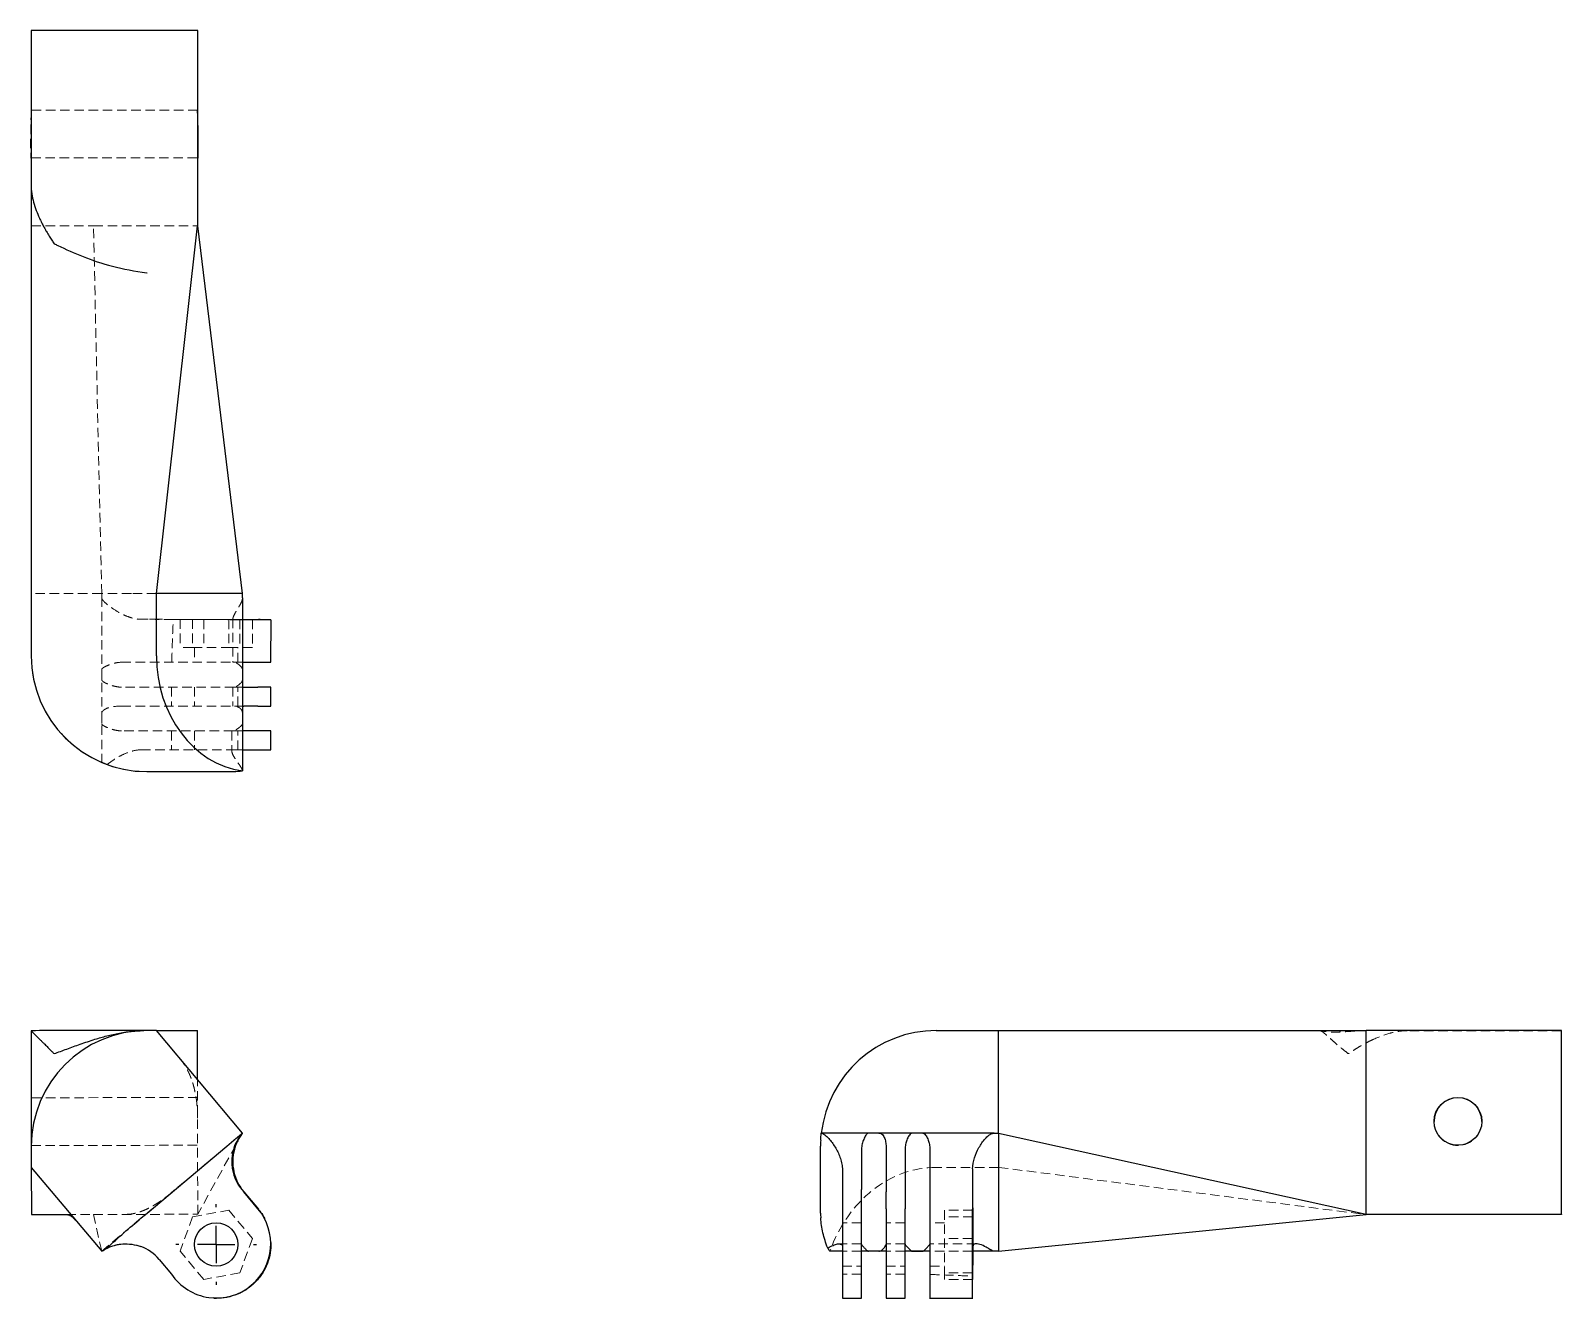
# Model space of a CAD drawing. Header units: millimetres. Extents: x 68 to 273, y 38 to 208.
import ezdxf

# ---------------------------------------------------------------- set-up
doc = ezdxf.new("R2010")
doc.units = ezdxf.units.MM
doc.linetypes.add('HIDDEN', pattern=[1.905, 1.27, -0.635])
doc.layers.add('10', color=7, linetype='Continuous')

# ---------------------------------------------------------------- blocks, each defined once
blk = doc.blocks.new('SW_CENTERMARKSYMBOL_0')
at = {"layer": '10', "color": 0}
for p, q in [((0, 5), (0, 5.41)), ((0, 0), (0, 2.5)), ((-5, 0), (-5.41, 0)), ((0, 0), (-2.5, 0)), ((0, 0), (0, -2.5)), ((0, 0), (2.5, 0)), ((5, 0), (5.41, 0)), ((0, -5), (0, -5.41))]:
    blk.add_line(p, q, dxfattribs=at)

msp = doc.modelspace()

# ---------------------------------------------------------------- linework, layer by layer
at = {"color": 7, "linetype": 'Continuous', "lineweight": 25}
for p, q in [((67.91, 208), (67.91, 187.33)), ((90.21, 208), (67.91, 208)), ((90.21, 208), (90.21, 181.83)), ((90.24, 208), (90.21, 208)), ((90.24, 181.83), (90.24, 208)), ((84.7, 132.58), (90.21, 181.83)), ((90.24, 181.83), (90.21, 181.83)), ((96.24, 132.58), (90.24, 181.83)), ((67.93, 175.52), (67.93, 124.23)), ((84.7, 124.23), (84.7, 132.58)), ((96.24, 132.58), (84.7, 132.58)), ((96.24, 132), (96.24, 132.58)), ((96.24, 131.95), (96.24, 122.4)), ((96.24, 129.09), (96.43, 129.09)), ((96.43, 129.09), (98.39, 129.08)), ((100.05, 123.37), (100.09, 129.07)), ((96.24, 123.37), (96.41, 123.37)), ((96.41, 123.37), (98.36, 123.37)), ((96.24, 122.4), (96.24, 121.01)), ((96.24, 121.01), (96.24, 116.54)), ((96.24, 120.04), (96.42, 120.04)), ((96.42, 120.04), (98.32, 120.04)), ((100.03, 120.04), (98.32, 120.04)), ((100.03, 117.5), (100.03, 120.04)), ((96.24, 117.5), (96.42, 117.5)), ((98.32, 117.5), (96.42, 117.5)), ((98.32, 117.5), (100.03, 117.5)), ((96.24, 116.54), (96.24, 115.15)), ((96.24, 115.15), (96.24, 108.81)), ((98.33, 114.18), (96.24, 114.18)), ((100.03, 114.18), (98.33, 114.18)), ((100.03, 111.64), (100.03, 114.18)), ((96.24, 111.64), (98.33, 111.64)), ((98.33, 111.64), (100.03, 111.64)), ((83.44, 108.72), (94.15, 108.72)), ((84.7, 74.04), (83.42, 74.03)), ((96.24, 60.29), (84.7, 74.04)), ((84.7, 74.04), (90.21, 74.04)), ((90.22, 67.46), (90.21, 74.04)), ((189.23, 74.04), (197.58, 74.04)), ((197.58, 60.29), (197.58, 74.04)), ((197.58, 74.04), (246.83, 74.04)), ((246.83, 49.41), (246.83, 74.04)), ((273, 74.04), (246.83, 74.04)), ((273, 49.41), (273, 74.04)), ((180.15, 60.29), (173.81, 60.29)), ((181.54, 60.29), (180.15, 60.29)), ((186.01, 60.29), (181.54, 60.29)), ((187.4, 60.29), (186.01, 60.29)), ((196.95, 60.29), (187.4, 60.29)), ((197, 60.29), (197.58, 60.29)), ((197.58, 60.29), (246.83, 49.41)), ((197.58, 60.29), (197.58, 47.8)), ((67.93, 58.5), (67.94, 55.7)), ((83.46, 49.57), (94.15, 58.54)), ((94.15, 58.54), (95.08, 59.32)), ((173.72, 49.57), (173.72, 58.54)), ((179.18, 57.99), (179.18, 52.72)), ((182.5, 58.12), (182.5, 52.41)), ((185.04, 58.12), (185.04, 52.41)), ((67.94, 55.7), (77.37, 44.46)), ((67.94, 55.7), (67.95, 49.38)), ((194.1, 55.5), (194.13, 45.09)), ((176.64, 55.37), (176.64, 52.72)), ((96.16, 52.72), (98.33, 50.13)), ((98.32, 50.14), (96.42, 52.41)), ((96.43, 52.43), (98.39, 50.1)), ((176.64, 52.72), (176.64, 50.13)), ((179.18, 50.13), (179.18, 52.72)), ((182.5, 50.14), (182.5, 52.41)), ((185.04, 52.41), (185.04, 50.14)), ((188.37, 52.41), (188.37, 50.1)), ((194.09, 52.43), (194.08, 50.1)), ((67.95, 49.38), (72.62, 49.38)), ((82.68, 48.92), (83.46, 49.57)), ((176.64, 50.13), (176.64, 39.89)), ((179.18, 39.89), (179.18, 50.13)), ((182.5, 50.14), (182.5, 39.89)), ((185.04, 39.89), (185.04, 50.14)), ((194.07, 46.17), (194.09, 49.95)), ((194.09, 49.95), (194.11, 49.09)), ((197.58, 44.46), (246.83, 49.39)), ((246.77, 49.38), (246.83, 49.38)), ((246.83, 49.39), (246.83, 49.41)), ((246.83, 49.41), (273, 49.41)), ((246.83, 49.38), (246.83, 49.39)), ((273, 49.38), (246.83, 49.38)), ((273, 49.41), (273, 49.38)), ((194.11, 49.09), (194.09, 49.09)), ((194.11, 44.46), (194.11, 49.09)), ((194.07, 41.55), (194.07, 46.17)), ((85.07, 43.37), (86.73, 41.38)), ((176.64, 44.46), (174.96, 44.46)), ((182.5, 44.46), (179.18, 44.46)), ((181.54, 44.46), (180.15, 44.46)), ((188.37, 44.46), (185.04, 44.46)), ((186.01, 44.46), (187.4, 44.46)), ((194.11, 44.46), (194.07, 44.46)), ((194.11, 44.46), (194.09, 40.69)), ((194.11, 41.11), (194.12, 43.37)), ((197.05, 44.46), (194.12, 44.46)), ((197.58, 44.46), (197.05, 44.46)), ((197.58, 44.46), (197.58, 44.46)), ((194.09, 40.69), (194.07, 41.55)), ((176.64, 39.89), (176.64, 38.19)), ((179.18, 38.19), (179.18, 39.89)), ((182.5, 39.89), (182.5, 39.89)), ((182.5, 39.89), (182.5, 38.19)), ((185.04, 39.89), (185.04, 39.89)), ((185.04, 38.19), (185.04, 39.89)), ((92.42, 38.16), (92.75, 38.15)), ((176.64, 38.19), (179.18, 38.19)), ((182.5, 38.19), (185.04, 38.19)), ((188.33, 38.15), (194.11, 38.15))]:
    msp.add_line(p, q, dxfattribs=at)
at = {"color": 7, "linetype": 'HIDDEN', "lineweight": 18}
for p, q in [((67.95, 208), (67.95, 181.83)), ((90.22, 197.34), (67.93, 197.34)), ((67.93, 190.94), (90.22, 190.94)), ((67.94, 132.58), (67.95, 181.83)), ((67.95, 181.83), (76.27, 181.83)), ((77.37, 132.58), (76.27, 181.83)), ((76.27, 181.83), (90.21, 181.83)), ((67.93, 175.52), (67.93, 175.53)), ((77.37, 132.58), (67.94, 132.58)), ((67.94, 132.58), (67.94, 124.23)), ((77.37, 132.58), (77.37, 132.58)), ((77.37, 132.58), (77.37, 132.05)), ((77.37, 132.05), (77.37, 109.96)), ((84.7, 132.58), (81.35, 132.58)), ((95.03, 129.1), (82.63, 129.13)), ((86.96, 129.11), (85.07, 129.12)), ((87.87, 129.11), (89.56, 129.11)), ((87.87, 129.11), (87.87, 125.34)), ((87.87, 129.11), (91.04, 129.09)), ((94.41, 129.09), (89.56, 129.11)), ((89.56, 129.11), (89.56, 125.34)), ((91.04, 129.09), (91.04, 125.34)), ((91.04, 129.09), (95.89, 129.07)), ((97.57, 129.07), (94.41, 129.09)), ((94.41, 129.09), (94.41, 125.34)), ((94.96, 129.22), (94.94, 123.37)), ((95.89, 129.07), (95.89, 125.34)), ((95.89, 129.07), (97.57, 129.07)), ((97.57, 129.07), (97.57, 125.34)), ((89.56, 125.34), (87.87, 125.34)), ((89.56, 125.34), (94.41, 125.34)), ((89.82, 125.34), (89.82, 123.37)), ((94.41, 125.34), (97.57, 125.34)), ((95.63, 123.37), (95.63, 125.34)), ((80.02, 123.37), (95.16, 123.37)), ((95.16, 123.37), (95.63, 123.37)), ((77.37, 121.01), (77.37, 122.4)), ((95.16, 120.04), (80.02, 120.04)), ((86.73, 120.04), (86.73, 117.5)), ((89.82, 120.04), (89.82, 117.5)), ((94.94, 120.04), (94.94, 117.5)), ((95.16, 120.04), (96.24, 120.04)), ((95.63, 117.5), (95.63, 120.04)), ((80.02, 117.5), (95.16, 117.5)), ((95.18, 117.5), (96.24, 117.5)), ((77.37, 116.54), (77.37, 115.15)), ((95, 114.18), (80.02, 114.18)), ((86.73, 114.18), (86.73, 111.64)), ((89.82, 114.18), (89.82, 111.64)), ((94.8, 114.18), (94.8, 111.49)), ((95, 114.18), (96.16, 114.18)), ((95.63, 111.64), (95.63, 114.18)), ((96.24, 114.18), (96.16, 114.18)), ((82.64, 111.64), (94.9, 111.64)), ((94.9, 111.64), (96.16, 111.64)), ((96.16, 111.64), (96.24, 111.64)), ((82.54, 73.99), (83.01, 74.01)), ((240.55, 74.02), (240.52, 74.03)), ((273, 74.01), (252.33, 74.01)), ((90.24, 49.41), (90.22, 67.46)), ((90.22, 65.06), (67.92, 65.02)), ((255.94, 61.86), (255.94, 61.82)), ((262.34, 61.82), (262.34, 61.86)), ((77.37, 44.46), (96.24, 60.29)), ((95.08, 59.32), (96.24, 60.29)), ((67.93, 58.62), (90.23, 58.66)), ((95.34, 58.66), (90.24, 49.41)), ((197.58, 55.7), (189.23, 55.7)), ((197.58, 55.7), (246.77, 49.38)), ((96.41, 52.41), (98.36, 50.1)), ((72.62, 49.38), (76.27, 49.39)), ((76.27, 49.39), (90.24, 49.41)), ((77.37, 44.46), (76.27, 49.39)), ((89.56, 49.09), (94.41, 49.95)), ((94.41, 49.95), (97.57, 46.17)), ((190.34, 49.95), (190.34, 46.17)), ((194.09, 49.95), (190.34, 49.95)), ((77.37, 44.46), (82.68, 48.92)), ((89.56, 49.09), (87.87, 44.46)), ((179.18, 48.26), (176.64, 48.26)), ((185.04, 48.26), (182.5, 48.26)), ((190.34, 48.26), (188.37, 48.26)), ((194.09, 49.09), (190.34, 49.09)), ((197.58, 44.46), (197.58, 47.8)), ((97.57, 46.17), (95.89, 41.55)), ((179.18, 45.45), (176.17, 45.45)), ((185.04, 45.45), (182.5, 45.45)), ((188.37, 45.45), (188.37, 45.42)), ((194.6, 45.45), (188.37, 45.45)), ((194.07, 46.17), (190.34, 46.17)), ((190.34, 46.17), (190.34, 41.55)), ((91.04, 40.69), (87.87, 44.46)), ((179.18, 44.46), (176.64, 44.46)), ((185.04, 44.46), (182.5, 44.46)), ((194.12, 44.46), (188.37, 44.46)), ((194.07, 44.46), (190.34, 44.46)), ((86.73, 41.38), (86.76, 41.35)), ((95.89, 41.55), (91.04, 40.69)), ((176.64, 42.45), (179.18, 42.45)), ((179.18, 41.38), (176.64, 41.38)), ((182.5, 42.45), (185.04, 42.45)), ((185.04, 41.38), (182.5, 41.38)), ((188.37, 42.45), (190.34, 42.45)), ((190.34, 41.55), (190.34, 40.69)), ((194.07, 41.55), (190.34, 41.55)), ((97.43, 39.89), (97.43, 39.89)), ((194.09, 40.69), (190.34, 40.69))]:
    msp.add_line(p, q, dxfattribs=at)
at = {"color": 7, "linetype": 'HIDDEN', "lineweight": 18, "flags": 128}
msp.add_lwpolyline([(81.47, 45.38), (82.13, 45.25), (82.64, 45.08)], dxfattribs=at)
at = {"color": 7, "linetype": 'Continuous', "lineweight": 25}
for centre, radius in [((259.14, 61.86), 3.2), ((92.72, 45.36), 2.91)]:
    msp.add_circle(centre, radius, dxfattribs=at)
at = {"color": 7, "linetype": 'HIDDEN', "lineweight": 18}
for centre, radius, start, end in [((183.54, 193.03), 115.69, 177.8751, 181.0394), ((259.14, 61.82), 3.2, 180.0001, 359.9999)]:
    msp.add_arc(centre, radius, start, end, dxfattribs=at)
at = {"color": 7, "linetype": 'Continuous', "lineweight": 25}
for centre, radius, start, end in [((-25.39, 193.03), 115.69, 358.9606, 2.1249), ((83.44, 124.23), 15.51, 180, 270), ((83.44, 58.52), 15.51, 90.0875, 180.0875), ((259.14, 61.82), 3.2, 0.0001, 179.9999), ((101.24, 56.46), 6.3, 164.7126, 220), ((100.61, 56.46), 5.82, 190.7785, 219.989), ((92.75, 45.46), 7.27, 310, 40), ((92.75, 45.46), 7.27, 309.9998, 39.989), ((80.61, 39.63), 5.82, 40, 69.6168), ((92.75, 45.46), 7.27, 214.118, 310.0002)]:
    msp.add_arc(centre, radius, start, end, dxfattribs=at)
for centre, major_axis, ratio, start_param, end_param in [((98.11, 132), (0, 2.91), 0.642786, 1.570796, 1.58712), ((97.7, 124.23), (0, 15.51), 0.838027, 1.570796, 3.028767), ((94.15, 124.23), (18.52, 0), 0.837571, 4.712389, 4.762393), ((189.23, 58.54), (15.51, 0), 0.998721, 1.570796, 3.028767), ((197, 58.06), (2.91, 0), 0.766043, 1.570796, 1.58712), ((189.23, 58.54), (0, 15.54), 0.998179, 1.520793, 1.570796), ((189.23, 49.57), (15.51, 0), 0.838027, 3.141593, 3.191596), ((194.13, 39.63), (0.01, 5.82), 0.003754, 0.353691, 0.87267)]:
    msp.add_ellipse(centre, major_axis=major_axis, ratio=ratio, start_param=start_param, end_param=end_param, dxfattribs=at)
at = {"color": 7, "linetype": 'HIDDEN', "lineweight": 18}
for centre, major_axis, ratio, start_param, end_param in [((80.61, 129.13), (5.82, -0.02), 0.001366, 0.698137, 1.217115), ((83.48, 124.23), (15.54, 0), 0.998179, 3.141593, 4.30869), ((83.46, 124.23), (0, 15.51), 0.998721, 3.091589, 3.141593), ((189.23, 37.18), (0, 18.52), 0.837571, 0, 1.167097)]:
    msp.add_ellipse(centre, major_axis=major_axis, ratio=ratio, start_param=start_param, end_param=end_param, dxfattribs=at)
at = {"color": 7, "linetype": 'Continuous', "lineweight": 25}
for points in [[(67.91, 187.33), (67.91, 186.98), (67.91, 186.54), (67.91, 186.03)], [(95.08, 108.74), (95.46, 108.75), (95.85, 108.78), (96.23, 108.81)], [(96.23, 108.81), (96.23, 108.81), (96.23, 108.81), (96.24, 108.81)], [(67.91, 74.01), (67.91, 73.02), (67.91, 72.07), (67.91, 71.15)], [(95.08, 59.32), (95.46, 59.64), (95.85, 59.96), (96.23, 60.28)], [(96.23, 60.28), (96.23, 60.28), (96.23, 60.29), (96.24, 60.29)], [(173.74, 59.32), (173.75, 59.64), (173.78, 59.96), (173.81, 60.28)], [(173.81, 60.28), (173.81, 60.28), (173.81, 60.29), (173.81, 60.29)], [(197.58, 47.8), (197.58, 46.72), (197.58, 45.37), (197.58, 44.46)], [(77.37, 44.46), (77.61, 44.62), (77.86, 44.76), (78.11, 44.88)], [(174.96, 44.46), (174.86, 44.62), (174.76, 44.76), (174.67, 44.88)]]:
    msp.add_open_spline(points, degree=3, dxfattribs=at)
for points, knots in [([(67.91, 187.33), (67.91, 186.93), (67.94, 186.54), (68.06, 185.76), (68.15, 185.38), (68.46, 184.26), (68.73, 183.55), (69.04, 182.88)], [0, 0, 0, 0, 0.25, 0.25, 0.5, 0.5, 1, 1, 1, 1]), ([(67.91, 186.03), (67.91, 185.38), (67.92, 184.62), (67.92, 182.98), (67.92, 182.11), (67.92, 180.28), (67.93, 179.34), (67.93, 177.44), (67.93, 176.48), (67.93, 175.52)], [0, 0, 0, 0, 0.25, 0.25, 0.5, 0.5, 0.75, 0.75, 1, 1, 1, 1]), ([(69.04, 182.88), (69.08, 182.78), (69.23, 182.48), (69.46, 182.01), (69.72, 181.52), (70.01, 181.01), (70.32, 180.49), (70.67, 179.94), (70.89, 179.61), (71, 179.45)], [0, 0, 0, 0, 0.078095, 0.247623, 0.387576, 0.499919, 0.686963, 0.853176, 1, 1, 1, 1]), ([(71, 179.45), (71.17, 179.37), (72.38, 178.8), (74.79, 177.69), (78.71, 176.36), (81.82, 175.76), (83.41, 175.53), (83.41, 175.53), (83.42, 175.52)], [-0.001576, -0.001576, -0.001576, -0.001576, 0.063848, 0.467667, 0.871486, 1.275305, 1.275305, 1.276881, 1.276881, 1.276881, 1.276881]), ([(100.05, 129.06), (100.06, 129.06), (100.08, 129.07), (99.8, 129.07), (99.26, 129.07), (98.68, 129.08), (98.39, 129.08)], [0, 0, 0, 0, 0.138417, 0.425473, 0.712756, 1, 1, 1, 1]), ([(98.36, 123.37), (98.65, 123.37), (99.24, 123.37), (99.78, 123.37), (100.05, 123.37), (100.03, 123.37), (100.02, 123.37)], [0, 0, 0, 0, 0.290229, 0.580552, 0.870613, 1, 1, 1, 1]), ([(83.42, 74.03), (82.24, 74.03), (81.08, 74.03), (78.72, 74.03), (77.51, 74.03), (75, 74.02), (73.7, 74.02), (70.92, 74.02), (69.45, 74.01), (67.91, 74.01)], [0, 0, 0, 0, 0.25, 0.25, 0.5, 0.5, 0.75, 0.75, 1, 1, 1, 1]), ([(67.91, 74.01), (67.91, 74.01), (67.94, 73.98), (68.06, 73.85), (68.15, 73.77), (68.46, 73.46), (68.73, 73.19), (69.04, 72.88)], [0, 0, 0, 0, 0.25, 0.25, 0.5, 0.5, 1, 1, 1, 1]), ([(71, 70.93), (71.56, 71.14), (72.72, 71.56), (74.53, 72.22), (76.32, 72.82), (78.07, 73.33), (79.77, 73.7), (81.27, 73.94), (82.21, 73.98), (82.54, 73.99)], [0, 0, 0, 0, 0.155788, 0.320656, 0.494992, 0.631909, 0.774218, 0.921085, 1, 1, 1, 1]), ([(69.04, 72.88), (69.08, 72.84), (69.23, 72.7), (69.46, 72.47), (69.72, 72.2), (70.01, 71.92), (70.32, 71.6), (70.67, 71.26), (70.89, 71.03), (71, 70.93)], [0, 0, 0, 0, 0.078095, 0.247623, 0.387576, 0.499919, 0.686963, 0.853176, 1, 1, 1, 1]), ([(67.91, 71.15), (67.91, 69.95), (67.92, 68.8), (67.92, 66.59), (67.92, 65.52), (67.92, 63.45), (67.93, 62.44), (67.93, 60.46), (67.93, 59.49), (67.93, 58.5)], [0, 0, 0, 0, 0.25, 0.25, 0.5, 0.5, 0.75, 0.75, 1, 1, 1, 1]), ([(96.23, 60.28), (96.22, 60.27), (96.17, 60.21), (96.07, 60.09), (96.01, 60.01), (95.84, 59.79), (95.72, 59.62), (95.41, 59.08), (95.22, 58.69), (94.94, 57.83), (94.85, 57.37), (94.79, 56.64), (94.79, 56.38), (94.82, 55.88), (94.85, 55.63), (94.9, 55.37)], [0, 0, 0, 0, 0.0625, 0.0625, 0.125, 0.125, 0.25, 0.25, 0.5, 0.5, 0.75, 0.75, 0.875, 0.875, 1, 1, 1, 1]), ([(95.13, 57.9), (95.19, 58.13), (95.32, 58.63), (95.62, 59.32), (95.86, 59.72), (95.98, 59.93)], [0, 0, 0, 0, 0.29842, 0.647266, 1, 1, 1, 1]), ([(96.24, 60.29), (96.24, 60.29), (96.23, 60.28), (96.21, 60.25), (96.19, 60.23), (96.13, 60.15), (96.07, 60.07), (95.96, 59.9), (95.9, 59.81), (95.79, 59.62), (95.73, 59.52), (95.57, 59.22), (95.48, 59.01), (95.3, 58.58), (95.23, 58.35), (95.16, 58.12)], [0, 0, 0, 0, 0.0625, 0.0625, 0.125, 0.125, 0.25, 0.25, 0.375, 0.375, 0.5, 0.5, 0.75, 0.75, 1, 1, 1, 1]), ([(173.81, 60.28), (173.94, 60.27), (174.06, 60.21), (174.26, 60.09), (174.35, 60.01), (174.61, 59.79), (174.77, 59.62), (175.23, 59.08), (175.5, 58.69), (176, 57.83), (176.22, 57.37), (176.46, 56.64), (176.53, 56.38), (176.62, 55.88), (176.64, 55.63), (176.64, 55.37)], [0, 0, 0, 0, 0.0625, 0.0625, 0.125, 0.125, 0.25, 0.25, 0.5, 0.5, 0.75, 0.75, 0.875, 0.875, 1, 1, 1, 1]), ([(180.15, 60.29), (180.09, 60.29), (180.03, 60.26), (179.95, 60.19), (179.91, 60.16), (179.81, 60.04), (179.76, 59.95), (179.6, 59.69), (179.51, 59.49), (179.36, 59.09), (179.3, 58.89), (179.21, 58.45), (179.18, 58.22), (179.18, 57.99)], [0, 0, 0, 0, 0.0625, 0.0625, 0.125, 0.125, 0.25, 0.25, 0.5, 0.5, 0.75, 0.75, 1, 1, 1, 1]), ([(181.54, 60.29), (181.6, 60.29), (181.65, 60.28), (181.77, 60.25), (181.82, 60.23), (181.97, 60.15), (182.04, 60.07), (182.17, 59.9), (182.22, 59.81), (182.3, 59.62), (182.33, 59.52), (182.42, 59.22), (182.45, 59.01), (182.5, 58.58), (182.5, 58.35), (182.5, 58.12)], [0, 0, 0, 0, 0.0625, 0.0625, 0.125, 0.125, 0.25, 0.25, 0.375, 0.375, 0.5, 0.5, 0.75, 0.75, 1, 1, 1, 1]), ([(186.01, 60.29), (185.95, 60.29), (185.9, 60.27), (185.8, 60.21), (185.76, 60.18), (185.66, 60.07), (185.6, 59.99), (185.44, 59.74), (185.35, 59.55), (185.21, 59.17), (185.15, 58.97), (185.07, 58.56), (185.04, 58.35), (185.04, 58.12)], [0, 0, 0, 0, 0.0625, 0.0625, 0.125, 0.125, 0.25, 0.25, 0.5, 0.5, 0.75, 0.75, 1, 1, 1, 1]), ([(187.4, 60.29), (187.45, 60.29), (187.51, 60.27), (187.6, 60.21), (187.64, 60.18), (187.75, 60.07), (187.81, 59.99), (187.97, 59.74), (188.06, 59.55), (188.2, 59.17), (188.26, 58.97), (188.34, 58.56), (188.37, 58.34), (188.37, 58.12)], [0, 0, 0, 0, 0.0625, 0.0625, 0.125, 0.125, 0.25, 0.25, 0.5, 0.5, 0.75, 0.75, 1, 1, 1, 1]), ([(194.1, 55.5), (194.1, 56), (194.19, 56.5), (194.5, 57.47), (194.7, 57.92), (195.07, 58.56), (195.2, 58.77), (195.47, 59.16), (195.62, 59.34), (195.93, 59.69), (196.09, 59.86), (196.38, 60.07), (196.48, 60.14), (196.7, 60.24), (196.82, 60.28), (196.95, 60.29)], [0, 0, 0, 0, 0.25, 0.25, 0.5, 0.5, 0.625, 0.625, 0.75, 0.75, 0.875, 0.875, 0.9375, 0.9375, 1, 1, 1, 1]), ([(188.37, 58.12), (188.37, 57.63), (188.37, 57.13), (188.37, 56.12), (188.37, 55.61), (188.37, 54.13), (188.37, 53.19), (188.37, 52.41)], [0, 0, 0, 0, 0.25, 0.25, 0.5, 0.5, 1, 1, 1, 1]), ([(95.03, 55.5), (95, 55.74), (94.95, 56.04), (94.96, 56.33), (94.97, 56.39)], [0, 0, 0, 0, 0.808311, 1, 1, 1, 1]), ([(194.1, 55.5), (194.1, 54.94), (194.09, 54.39), (194.09, 53.35), (194.09, 52.87), (194.09, 52.43)], [0, 0, 0, 0, 0.5, 0.5, 1, 1, 1, 1]), ([(72.62, 49.38), (72.66, 49.38), (72.73, 49.38), (72.85, 49.36), (72.97, 49.32), (73.11, 49.27), (73.25, 49.18), (73.41, 49.08), (73.57, 48.94), (73.75, 48.77), (73.87, 48.63), (73.93, 48.56)], [0, 0, 0, 0, 0.087116, 0.180504, 0.280165, 0.386102, 0.498316, 0.61464, 0.737026, 0.865478, 1, 1, 1, 1]), ([(98.36, 50.1), (98.67, 49.71), (99.01, 49.3), (99.21, 48.82), (99.22, 48.79)], [0, 0, 0, 0, 0.93609, 1, 1, 1, 1]), ([(188.37, 50.1), (188.37, 49.7), (188.37, 48.91), (188.37, 47.53), (188.37, 46.08), (188.37, 44.6), (188.37, 43.15), (188.37, 41.8), (188.37, 40.59), (188.37, 39.59), (188.37, 38.81), (188.37, 38.33), (188.37, 38.12), (188.37, 38.17), (188.37, 38.18)], [0, 0, 0, 0, 0.089388, 0.178806, 0.268143, 0.357596, 0.446915, 0.536396, 0.625701, 0.715176, 0.804485, 0.893971, 0.983275, 1, 1, 1, 1]), ([(194.08, 38.18), (194.08, 38.18), (194.08, 38.14), (194.07, 38.37), (194.07, 38.88), (194.07, 39.67), (194.06, 40.68), (194.06, 41.89), (194.06, 43.23), (194.06, 44.66), (194.07, 46.13), (194.07, 47.56), (194.07, 48.92), (194.08, 49.71), (194.08, 50.1)], [0, 0, 0, 0, 0.028043, 0.116429, 0.204687, 0.293084, 0.381327, 0.469719, 0.557969, 0.646367, 0.734602, 0.823025, 0.911519, 1, 1, 1, 1]), ([(78.11, 44.88), (78.82, 45.59), (79.57, 46.26), (81.11, 47.59), (81.89, 48.25), (82.68, 48.92)], [0, 0, 0, 0, 0.5, 0.5, 1, 1, 1, 1]), ([(174.67, 44.88), (174.41, 45.59), (174.19, 46.26), (173.88, 47.59), (173.78, 48.25), (173.74, 48.92)], [0, 0, 0, 0, 0.5, 0.5, 1, 1, 1, 1]), ([(78.11, 44.88), (78.43, 45.03), (78.76, 45.15), (79.46, 45.34), (79.82, 45.41), (80.6, 45.46), (81, 45.45), (81.82, 45.33), (82.23, 45.23), (82.64, 45.08)], [0, 0, 0, 0, 0.25, 0.25, 0.5, 0.5, 0.75, 0.75, 1, 1, 1, 1]), ([(100.02, 45.62), (100.03, 45.28), (100.05, 44.45), (99.74, 43.15), (99.15, 41.8), (98.28, 40.59), (97.2, 39.59), (95.93, 38.81), (94.54, 38.33), (93.34, 38.12), (92.64, 38.18), (92.42, 38.2)], [0, 0, 0, 0, 0.084884, 0.207811, 0.330959, 0.453867, 0.577006, 0.699919, 0.823075, 0.945981, 1, 1, 1, 1]), ([(174.67, 44.88), (174.92, 45.03), (175.16, 45.15), (175.61, 45.34), (175.81, 45.41), (176.18, 45.46), (176.34, 45.45), (176.57, 45.33), (176.64, 45.23), (176.64, 45.08)], [0, 0, 0, 0, 0.25, 0.25, 0.5, 0.5, 0.75, 0.75, 1, 1, 1, 1]), ([(179.18, 45.42), (179.18, 45.39), (179.21, 45.35), (179.31, 45.23), (179.38, 45.16), (179.53, 44.98), (179.62, 44.89), (179.77, 44.72), (179.83, 44.67), (179.92, 44.58), (179.96, 44.55), (180.02, 44.51), (180.04, 44.49), (180.09, 44.47), (180.12, 44.46), (180.15, 44.46)], [0, 0, 0, 0, 0.25, 0.25, 0.5, 0.5, 0.75, 0.75, 0.875, 0.875, 0.9375, 0.9375, 0.96875, 0.96875, 1, 1, 1, 1]), ([(181.54, 44.46), (181.6, 44.46), (181.67, 44.48), (181.78, 44.52), (181.83, 44.54), (181.95, 44.62), (182.02, 44.68), (182.2, 44.85), (182.28, 44.96), (182.46, 45.24), (182.5, 45.36), (182.5, 45.42)], [0, 0, 0, 0, 0.0625, 0.0625, 0.125, 0.125, 0.25, 0.25, 0.5, 0.5, 1, 1, 1, 1]), ([(185.04, 45.42), (185.04, 45.39), (185.07, 45.35), (185.17, 45.23), (185.24, 45.16), (185.39, 44.98), (185.48, 44.89), (185.64, 44.72), (185.69, 44.67), (185.78, 44.58), (185.82, 44.55), (185.88, 44.51), (185.9, 44.49), (185.95, 44.47), (185.98, 44.46), (186.01, 44.46)], [0, 0, 0, 0, 0.25, 0.25, 0.5, 0.5, 0.75, 0.75, 0.875, 0.875, 0.9375, 0.9375, 0.96875, 0.96875, 1, 1, 1, 1]), ([(187.4, 44.46), (187.43, 44.46), (187.46, 44.47), (187.51, 44.49), (187.53, 44.51), (187.59, 44.55), (187.62, 44.58), (187.72, 44.66), (187.77, 44.72), (187.92, 44.89), (188.01, 44.99), (188.17, 45.16), (188.24, 45.23), (188.33, 45.35), (188.37, 45.39), (188.37, 45.42)], [0, 0, 0, 0, 0.03125, 0.03125, 0.0625, 0.0625, 0.125, 0.125, 0.25, 0.25, 0.5, 0.5, 0.75, 0.75, 1, 1, 1, 1]), ([(197.05, 44.46), (196.98, 44.46), (196.91, 44.47), (196.8, 44.51), (196.74, 44.53), (196.59, 44.6), (196.5, 44.66), (196.24, 44.81), (196.08, 44.9), (195.62, 45.16), (195.34, 45.29), (194.95, 45.4), (194.82, 45.43), (194.6, 45.45), (194.5, 45.45), (194.33, 45.41), (194.26, 45.37), (194.16, 45.25), (194.13, 45.18), (194.13, 45.09)], [0, 0, 0, 0, 0.03125, 0.03125, 0.0625, 0.0625, 0.125, 0.125, 0.25, 0.25, 0.5, 0.5, 0.625, 0.625, 0.75, 0.75, 0.875, 0.875, 1, 1, 1, 1])]:
    msp.add_open_spline(points, degree=3, knots=knots, dxfattribs=at)
at = {"color": 7, "linetype": 'HIDDEN', "lineweight": 18}
for points in [[(81.35, 132.58), (80.06, 132.58), (78.45, 132.58), (77.37, 132.58)], [(77.37, 109.96), (77.61, 109.86), (77.86, 109.76), (78.11, 109.67)]]:
    msp.add_open_spline(points, degree=3, dxfattribs=at)
for points, knots in [([(77.37, 132.05), (77.37, 131.98), (77.39, 131.91), (77.45, 131.8), (77.48, 131.74), (77.6, 131.59), (77.68, 131.5), (77.95, 131.24), (78.15, 131.08), (78.75, 130.62), (79.18, 130.34), (79.87, 129.95), (80.11, 129.82), (80.59, 129.6), (80.84, 129.5), (81.35, 129.33), (81.61, 129.26), (82.12, 129.16), (82.37, 129.13), (82.63, 129.13)], [0, 0, 0, 0, 0.03125, 0.03125, 0.0625, 0.0625, 0.125, 0.125, 0.25, 0.25, 0.5, 0.5, 0.625, 0.625, 0.75, 0.75, 0.875, 0.875, 1, 1, 1, 1]), ([(95.03, 129.1), (94.95, 129.1), (94.94, 129.19), (95.02, 129.5), (95.11, 129.7), (95.31, 130.07), (95.39, 130.2), (95.55, 130.47), (95.64, 130.62), (95.83, 130.93), (95.94, 131.09), (96.08, 131.38), (96.13, 131.48), (96.2, 131.7), (96.23, 131.82), (96.24, 131.95)], [0, 0, 0, 0, 0.25, 0.25, 0.5, 0.5, 0.625, 0.625, 0.75, 0.75, 0.875, 0.875, 0.9375, 0.9375, 1, 1, 1, 1]), ([(86.76, 123.37), (86.79, 124.32), (86.82, 125.28), (86.88, 127.19), (86.92, 128.15), (86.96, 129.11)], [0, 0, 0, 0, 0.5, 0.5, 1, 1, 1, 1]), ([(86.96, 129.11), (87.39, 129.11), (87.91, 129.1), (88.79, 129.1), (89.1, 129.1), (89.74, 129.09), (90.08, 129.09), (91.11, 129.09), (91.83, 129.09), (93.29, 129.08), (94.02, 129.08), (95.43, 129.07), (96.1, 129.07), (97.33, 129.07), (97.88, 129.07), (98.83, 129.06), (99.21, 129.06), (99.64, 129.06), (99.76, 129.06), (99.95, 129.06), (100.01, 129.06), (100.05, 129.06)], [0, 0, 0, 0, 0.125, 0.125, 0.1875, 0.1875, 0.25, 0.25, 0.375, 0.375, 0.5, 0.5, 0.625, 0.625, 0.75, 0.75, 0.875, 0.875, 0.9375, 0.9375, 1, 1, 1, 1]), ([(95.03, 129.1), (95.1, 129.1), (95.22, 129.1), (95.57, 129.09), (95.91, 129.09), (96.15, 129.09), (96.24, 129.09)], [0, 0, 0, 0, 0.30933, 0.619071, 0.862129, 1, 1, 1, 1]), ([(77.37, 122.4), (77.37, 122.43), (77.39, 122.46), (77.42, 122.51), (77.44, 122.53), (77.51, 122.59), (77.55, 122.62), (77.7, 122.72), (77.8, 122.77), (78.11, 122.92), (78.33, 123.01), (78.79, 123.17), (79.02, 123.24), (79.51, 123.33), (79.76, 123.37), (80.02, 123.37)], [0, 0, 0, 0, 0.03125, 0.03125, 0.0625, 0.0625, 0.125, 0.125, 0.25, 0.25, 0.5, 0.5, 0.75, 0.75, 1, 1, 1, 1]), ([(95.17, 123.37), (95.08, 123.37), (94.95, 123.37), (94.96, 123.37), (94.97, 123.37)], [0, 0, 0, 0, 0.6649854, 1, 1, 1, 1]), ([(94.97, 123.37), (95.02, 123.37), (95.15, 123.37), (95.58, 123.37), (96.04, 123.37), (96.24, 123.37)], [0, 0, 0, 0, 0.325103, 0.70877, 1, 1, 1, 1]), ([(96.24, 122.4), (96.24, 122.45), (96.22, 122.51), (96.18, 122.6), (96.15, 122.64), (96.08, 122.75), (96.02, 122.81), (95.86, 122.97), (95.75, 123.06), (95.55, 123.2), (95.46, 123.26), (95.3, 123.34), (95.23, 123.37), (95.17, 123.37)], [0, 0, 0, 0, 0.0625, 0.0625, 0.125, 0.125, 0.25, 0.25, 0.5, 0.5, 0.75, 0.75, 1, 1, 1, 1]), ([(80.02, 120.04), (79.76, 120.04), (79.51, 120.07), (79.02, 120.17), (78.78, 120.24), (78.33, 120.39), (78.11, 120.48), (77.8, 120.64), (77.7, 120.69), (77.55, 120.78), (77.51, 120.82), (77.44, 120.88), (77.42, 120.9), (77.39, 120.95), (77.37, 120.98), (77.37, 121.01)], [0, 0, 0, 0, 0.25, 0.25, 0.5, 0.5, 0.75, 0.75, 0.875, 0.875, 0.9375, 0.9375, 0.96875, 0.96875, 1, 1, 1, 1]), ([(96.24, 121.01), (96.24, 120.95), (96.22, 120.9), (96.18, 120.8), (96.15, 120.76), (96.08, 120.66), (96.02, 120.6), (95.85, 120.44), (95.75, 120.35), (95.55, 120.21), (95.46, 120.15), (95.3, 120.07), (95.22, 120.04), (95.16, 120.04)], [0, 0, 0, 0, 0.0625, 0.0625, 0.125, 0.125, 0.25, 0.25, 0.5, 0.5, 0.75, 0.75, 1, 1, 1, 1]), ([(77.37, 116.54), (77.37, 116.6), (77.39, 116.67), (77.46, 116.78), (77.5, 116.83), (77.63, 116.95), (77.73, 117.02), (78.04, 117.2), (78.27, 117.28), (78.98, 117.46), (79.49, 117.5), (80.02, 117.5)], [0, 0, 0, 0, 0.0625, 0.0625, 0.125, 0.125, 0.25, 0.25, 0.5, 0.5, 1, 1, 1, 1]), ([(96.24, 116.54), (96.24, 116.6), (96.23, 116.65), (96.21, 116.77), (96.19, 116.82), (96.13, 116.97), (96.07, 117.04), (95.96, 117.17), (95.9, 117.22), (95.79, 117.3), (95.73, 117.33), (95.57, 117.42), (95.48, 117.45), (95.3, 117.5), (95.23, 117.5), (95.16, 117.5)], [0, 0, 0, 0, 0.0625, 0.0625, 0.125, 0.125, 0.25, 0.25, 0.375, 0.375, 0.5, 0.5, 0.75, 0.75, 1, 1, 1, 1]), ([(80.02, 114.18), (79.76, 114.18), (79.51, 114.21), (79.02, 114.31), (78.78, 114.38), (78.33, 114.53), (78.11, 114.62), (77.8, 114.77), (77.7, 114.83), (77.55, 114.92), (77.51, 114.96), (77.44, 115.02), (77.42, 115.04), (77.39, 115.09), (77.37, 115.12), (77.37, 115.15)], [0, 0, 0, 0, 0.25, 0.25, 0.5, 0.5, 0.75, 0.75, 0.875, 0.875, 0.9375, 0.9375, 0.96875, 0.96875, 1, 1, 1, 1]), ([(96.24, 115.15), (96.24, 115.09), (96.21, 115.03), (96.15, 114.95), (96.12, 114.91), (96.03, 114.81), (95.96, 114.76), (95.77, 114.6), (95.65, 114.51), (95.42, 114.36), (95.32, 114.3), (95.14, 114.21), (95.07, 114.18), (95, 114.18)], [0, 0, 0, 0, 0.0625, 0.0625, 0.125, 0.125, 0.25, 0.25, 0.5, 0.5, 0.75, 0.75, 1, 1, 1, 1]), ([(78.11, 109.67), (78.43, 109.92), (78.76, 110.16), (79.46, 110.61), (79.82, 110.81), (80.6, 111.18), (81, 111.34), (81.82, 111.57), (82.23, 111.64), (82.64, 111.64)], [0, 0, 0, 0, 0.25, 0.25, 0.5, 0.5, 0.75, 0.75, 1, 1, 1, 1]), ([(96.23, 108.81), (96.22, 108.94), (96.17, 109.06), (96.07, 109.26), (96.01, 109.35), (95.84, 109.61), (95.72, 109.77), (95.41, 110.23), (95.22, 110.5), (94.94, 111), (94.85, 111.22), (94.79, 111.46), (94.79, 111.53), (94.82, 111.62), (94.85, 111.64), (94.9, 111.64)], [0, 0, 0, 0, 0.0625, 0.0625, 0.125, 0.125, 0.25, 0.25, 0.5, 0.5, 0.75, 0.75, 0.875, 0.875, 1, 1, 1, 1]), ([(78.11, 109.67), (78.82, 109.41), (79.57, 109.19), (81.11, 108.88), (81.89, 108.78), (82.68, 108.74)], [0, 0, 0, 0, 0.5, 0.5, 1, 1, 1, 1]), ([(247.2, 74.02), (246.78, 74.02), (245.96, 74), (244.79, 73.92), (243.74, 73.85), (242.8, 73.81), (241.99, 73.83), (241.33, 73.89), (240.82, 73.99), (240.64, 74.02), (240.55, 74.03)], [0, 0, 0, 0, 0.132894, 0.259175, 0.379996, 0.49738, 0.614325, 0.734647, 0.862118, 1, 1, 1, 1]), ([(244.45, 70.93), (244.18, 71.14), (243.64, 71.56), (242.85, 72.22), (242.17, 72.82), (241.62, 73.33), (241.19, 73.7), (240.86, 73.95), (240.7, 73.98), (240.64, 74)], [0, 0, 0, 0, 0.1536327, 0.3162201, 0.4881434, 0.6231661, 0.763507, 0.9083415, 1, 1, 1, 1]), ([(252.33, 74.01), (251.93, 74.01), (251.54, 73.98), (250.76, 73.85), (250.38, 73.77), (249.26, 73.46), (248.55, 73.19), (247.88, 72.88)], [0, 0, 0, 0, 0.25, 0.25, 0.5, 0.5, 1, 1, 1, 1]), ([(247.88, 72.88), (247.78, 72.84), (247.48, 72.7), (247.01, 72.47), (246.52, 72.2), (246.01, 71.92), (245.49, 71.6), (244.94, 71.26), (244.61, 71.03), (244.45, 70.93)], [0, 0, 0, 0, 0.078095, 0.247623, 0.387576, 0.499919, 0.686963, 0.853176, 1, 1, 1, 1]), ([(87.78, 70.36), (87.89, 70.23), (88.09, 69.99), (88.35, 69.61), (88.57, 69.26), (88.76, 68.94), (88.92, 68.64), (89.04, 68.38), (89.15, 68.15), (89.22, 67.97), (89.29, 67.81), (89.35, 67.65), (89.41, 67.49), (89.47, 67.31), (89.56, 67.04), (89.68, 66.67), (89.8, 66.18), (89.89, 65.76), (89.96, 65.43), (90.01, 65.15), (90.06, 64.83), (90.11, 64.44), (90.15, 63.99), (90.19, 63.48), (90.22, 62.9), (90.22, 62.48), (90.22, 62.27)], [0, 0, 0, 0, 0.064048, 0.122675, 0.175882, 0.223668, 0.266031, 0.302969, 0.334478, 0.358589, 0.379067, 0.399991, 0.42184, 0.444616, 0.468318, 0.525636, 0.585048, 0.644085, 0.669114, 0.699682, 0.735799, 0.777472, 0.824713, 0.877536, 0.935959, 1, 1, 1, 1]), ([(86.81, 52.38), (86.69, 52.28), (86.46, 52.08), (86.13, 51.83), (85.85, 51.62), (85.61, 51.44), (85.41, 51.3), (85.25, 51.18), (85.12, 51.09), (85, 51.01), (84.9, 50.95), (84.79, 50.88), (84.67, 50.8), (84.52, 50.71), (84.34, 50.6), (84.18, 50.51), (84.03, 50.42), (83.89, 50.35), (83.74, 50.27), (83.57, 50.18), (83.39, 50.09), (83.18, 50), (82.93, 49.89), (82.63, 49.78), (82.29, 49.66), (81.91, 49.56), (81.51, 49.47), (81.08, 49.41), (80.79, 49.4), (80.63, 49.4)], [0, 0, 0, 0, 0.051478, 0.097757, 0.138852, 0.174775, 0.204407, 0.229289, 0.24943, 0.266434, 0.282714, 0.298294, 0.313174, 0.338638, 0.361871, 0.387864, 0.40764, 0.429696, 0.454031, 0.480644, 0.510239, 0.544726, 0.584207, 0.636572, 0.695719, 0.761641, 0.834331, 0.913784, 1, 1, 1, 1]), ([(79.14, 45.25), (79.2, 45.27), (79.49, 45.35), (79.79, 45.39), (80.02, 45.42)], [0, 0, 0, 0, 0.22744, 1, 1, 1, 1]), ([(77.37, 44.46), (77.38, 44.46), (77.38, 44.47), (77.46, 44.52), (77.69, 44.66), (77.95, 44.79), (78.14, 44.89)], [0, 0, 0, 0, 0.0912629, 0.2044786, 0.4174976, 1, 1, 1, 1]), ([(86.76, 41.35), (86.79, 41.32), (86.82, 41.28), (86.88, 41.21), (86.92, 41.16), (86.96, 41.11)], [0, 0, 0, 0, 0.5, 0.5, 1, 1, 1, 1]), ([(188.37, 41.35), (189.32, 41.32), (190.28, 41.28), (192.19, 41.21), (193.15, 41.16), (194.11, 41.11)], [0, 0, 0, 0, 0.5, 0.5, 1, 1, 1, 1])]:
    msp.add_open_spline(points, degree=3, knots=knots, dxfattribs=at)

# ---------------------------------------------------------------- block references
at = {"layer": '10'}
msp.add_blockref('SW_CENTERMARKSYMBOL_0', (92.72, 45.36), dxfattribs=at)

doc.saveas('drawing.dxf')
